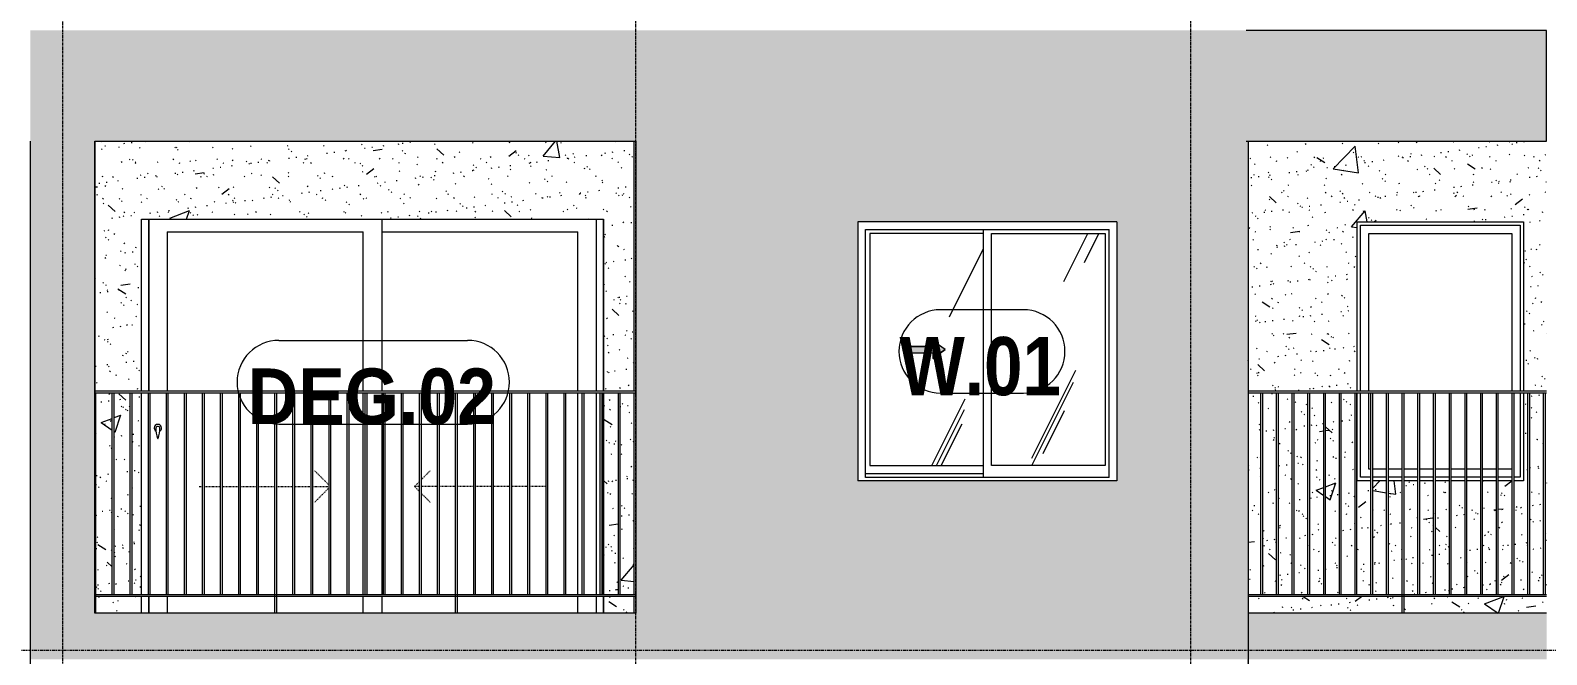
# Model space of a CAD drawing. Header units: millimetres. Extents: x 9199 to 175431, y -4466 to 35300.
# Drawn here: x 45162 to 53362, y 5575 to 8950 of the extents above; entities that cross this region are included whole.
import ezdxf

# ---------------------------------------------------------------- set-up
doc = ezdxf.new("R2010")
doc.units = ezdxf.units.MM
for name, pattern in [('1 NÉT CALL OUT', [6, 3, -3]), ('Centre', [31.75, 6.35, -4.7625, 15.875, -4.7625]), ('Dash', [6, 3, -3]), ('Grid Line', [22.225, 12.7, -3.175, 3.175, -3.175])]:
    doc.linetypes.add(name, pattern=pattern)
for name, color, linetype, lineweight in [('0-1', 7, 'Continuous', 5), ('A-DETL-GENF', 92, 'Continuous', 9), ('A-DETL-GENF-1', 92, '1 NÉT CALL OUT', 9), ('A-DOOR', 31, 'Continuous', 9), ('A-DOOR-FRAM', 31, 'Continuous', 9), ('A-DOOR-HDLN', 31, 'Dash', 18), ('A-DOOR-IDEN', 31, 'Continuous', 9), ('A-FLOR-HRAL', 11, 'Continuous', 9), ('A-FLOR-HRAL-1', 253, 'Continuous', 9), ('A-FLOR-LEVL-2', 51, 'Centre', 9), ('A-GLAZ', 151, 'Continuous', 9), ('A-GLAZ-1', 253, 'Continuous', 9), ('A-GLAZ-2', 7, 'Continuous', 9), ('A-GLAZ-3', 7, '1 NÉT CALL OUT', 9), ('A-GLAZ-IDEN', 152, 'Continuous', 9), ('A-WALL', 113, 'Continuous', 9), ('A-WALL-PATT', 111, 'Continuous', 9), ('A-WALL-PATT-1', 9, 'Continuous', 9), ('A-WALL-PATT-2', 111, 'Continuous', 5), ('I-WALL', 2, 'Continuous', 9), ('I-WALL-1', 7, 'Continuous', 9), ('S-COLS-1', 7, 'Continuous', 9), ('S-GRID-1', 1, 'Grid Line', 9)]:
    doc.layers.add(name, color=color, linetype=linetype, lineweight=lineweight)
doc.styles.add('Arial_B_1', font='arialbd.ttf', dxfattribs={"width": 0.85, "height": 315})
doc.styles.add('Arial_B_2', font='arialbd.ttf', dxfattribs={"width": 0.9, "height": 300})
pattern_1 = [(50, (51388.9, 1200), (1093.104, -95.63), [114.3, -1257.3]), (355, (51388.9, 1200), (-211.46, 1146.34), [91.44, -1005.84]), (100.451, (51480, 1192), (881.66, 1050.7), [97.14, -1068.54]), (46.184, (51389, 1504.8), (1626.47, -252.26), [171.45, -1885.95]), (96.636, (51524.5, 1483.8), (1424.42, 1484.57), [145.7, -1602.8]), (351.184, (51389, 1504.8), (1424.43, 1484.55), [137.16, -1508.76]), (21, (51541.3, 1428.6), (909.69, -613.59), [114.3, -1257.3]), (326, (51541.3, 1428.6), (370.81, 1105.13), [91.44, -1005.84]), (71.451, (51617.1, 1377.5), (1280.5, 491.53), [97.14, -1068.54]), (37.5, (51388.93, 1200), (18.531, 507.33), [50.292, -943.356, 50.292, -970.788, -1009.65]), (37.5, (51388.93, 1200), (18.531, 507.33), [-2014.73, 50.29, -959.36]), (7.5, (51388.93, 1200), (400.918, 601.084), [50.292, -531.876, 50.292, -920.496, -384.81]), (7.5, (51388.93, 1200), (400.918, 601.084), [-1552.956, 50.29, -334.52]), (327.5, (51049.1, 1200), (813.545, -34.374), [50.29, -330.71, 50.29, -1138.43, -1577.34]), (327.5, (51049.1, 1200), (813.545, -34.374), [-1569.72, 50.29, -1527.05]), (317.5, (50896.7, 1200), (888.775, 152.56), [50.29, -445.01, 50.29, -739.14, -1120.14]), (317.5, (50896.7, 1200), (888.775, 152.56), [-1284.73, 50.29, -1069.85])]
pattern_2 = [(37.5, (51388.93, 1200), (-4.7995, 146.8239), [5.029, -110.795, 5.029, -124.511, -123.825]), (37.5, (51388.93, 1200), (-4.7995, 146.8239), [-245.364, 5.029, -118.796]), (7.5, (51388.93, 1200), (134.8574, 215.047), [5.029, -57.455, 5.029, -99.365, -40.005]), (7.5, (51388.93, 1200), (134.8574, 215.047), [-166.878, 5.029, -34.976]), (327.5, (51295.21, 1200), (237.2978, 0.4316), [5.029, -33.071, 5.029, -132.131, -179.07]), (327.5, (51295.21, 1200), (237.2978, 0.4316), [-175.26, 5.029, -174.041]), (317.5, (51295.2, 1200), (229.067, 66.8792), [5.029, -14.021, 5.029, -84.887, -102.87]), (317.5, (51295.2, 1200), (229.067, 66.8792), [-108.966, 5.029, -97.841])]
pattern_3 = [(63.435, (53179.2, 1304.34), (-0.001, 1524), [532.46, -2875.3]), (63.435, (51655.2, 1304.34), (-0.001, 1524), [532.46, -2875.3]), (63.435, (53908.74, 1598.8), (-0.001, 1524), [532.46, -2875.3]), (63.435, (52384.74, 1598.8), (-0.001, 1524), [532.46, -2875.3]), (63.435, (53798.3, 1494.84), (-0.001, 1524), [532.46, -2875.3]), (63.435, (52274.3, 1494.84), (-0.001, 1524), [532.46, -2875.3]), (63.435, (53685.8, 2090.1), (-0.001, 1524), [258.8, -3148.97]), (63.435, (52161.8, 2090.1), (-0.001, 1524), [258.8, -3148.97]), (63.435, (53612.15, 1997.95), (-0.001, 1524), [532.46, -2875.3]), (63.435, (52088.15, 1997.95), (-0.001, 1524), [532.46, -2875.3]), (63.435, (53625.14, 2064.1), (-0.001, 1524), [532.46, -2875.3]), (63.435, (52101.14, 2064.1), (-0.001, 1524), [532.46, -2875.3]), (63.435, (53010.3, 1773.94), (-0.001, 1524), [532.46, -2875.3]), (63.435, (51486.3, 1773.94), (-0.001, 1524), [532.46, -2875.3]), (63.435, (53023.3, 1851.9), (-0.001, 1524), [532.46, -2875.3]), (63.435, (51499.3, 1851.9), (-0.001, 1524), [532.46, -2875.3]), (63.435, (53026.8, 1908.1), (-0.001, 1524), [532.46, -2875.3]), (63.435, (51502.8, 1908.1), (-0.001, 1524), [532.46, -2875.3])]

# ---------------------------------------------------------------- blocks, each defined once
blk = doc.blocks.new('NCV_TKTC_KET CAU_rvt-1-TKCS_MẶT ĐỨNG HƯỚNG ĐÔNG')
at = {"layer": 'S-COLS-1'}
blk.add_line((45511.9, 5800), (45511.9, 8350.1), dxfattribs=at)
blk = doc.blocks.new('M_Fixed - 900 x 1400-901191-TKCS_MẶT ĐỨNG HƯỚNG ĐÔNG')
at = {"layer": 'A-GLAZ-2'}
for p, q in [((52355.9, 7896), (53217.9, 7896)), ((52355.9, 7000), (52355.9, 7896)), ((53217.9, 7896), (53217.9, 7000)), ((52399.9, 7852), (53173.9, 7852)), ((52399.9, 7000), (52399.9, 7852)), ((53173.9, 7852), (53173.9, 7000)), ((52355.9, 6534), (52355.9, 6990)), ((52399.9, 6578), (52399.9, 6990)), ((53173.9, 6990), (53173.9, 6578)), ((53217.9, 6990), (53217.9, 6534)), ((52411, 6578), (52399.9, 6578)), ((52496, 6578), (52421, 6578)), ((52580.9, 6578), (52506, 6578)), ((52665.8, 6578), (52590.9, 6578)), ((52750.8, 6578), (52675.8, 6578)), ((52835.7, 6578), (52760.8, 6578)), ((52920.7, 6578), (52845.7, 6578)), ((53005.6, 6578), (52930.7, 6578)), ((53090.5, 6578), (53015.6, 6578)), ((53173.9, 6578), (53100.5, 6578)), ((52411, 6534), (52355.9, 6534)), ((52496, 6534), (52421, 6534)), ((52580.9, 6534), (52506, 6534)), ((52665.8, 6534), (52590.9, 6534)), ((52750.8, 6534), (52675.8, 6534)), ((52835.7, 6534), (52760.8, 6534)), ((52920.7, 6534), (52845.7, 6534)), ((53005.6, 6534), (52930.7, 6534)), ((53090.5, 6534), (53015.6, 6534)), ((53175.5, 6534), (53100.5, 6534)), ((53217.9, 6534), (53185.5, 6534))]:
    blk.add_line(p, q, dxfattribs=at)
blk = doc.blocks.new('Railing - 10mm-901206-TKCS_MẶT ĐỨNG HƯỚNG ĐÔNG')
at = {"layer": 'A-FLOR-HRAL-1'}
for p, q in [((51816.4, 5900), (51816.4, 6990)), ((51826.4, 5900), (51826.4, 6990))]:
    blk.add_line(p, q, dxfattribs=at)
blk = doc.blocks.new('Railing - 50 x 10mm-901224-TKCS_MẶT ĐỨNG HƯỚNG ĐÔNG')
at = {"layer": 'A-FLOR-HRAL-1'}
for p, q in [((52580.9, 6990), (52590.9, 6990)), ((52580.9, 5800), (52580.9, 6990)), ((52590.9, 5800), (52590.9, 6990))]:
    blk.add_line(p, q, dxfattribs=at)
blk = doc.blocks.new('Railing - Railing-884429-TKCS_MẶT ĐỨNG HƯỚNG ĐÔNG')
at = {"layer": 'A-FLOR-HRAL-1'}
for p, q in [((51746.9, 5900), (53361.9, 5900)), ((53361.9, 5890), (51746.9, 5890))]:
    blk.add_line(p, q, dxfattribs=at)
for name, p in [('Railing - 10mm-901206-TKCS_MẶT ĐỨNG HƯỚNG ĐÔNG', (0, 0)), ('Railing - 10mm-901206-TKCS_MẶT ĐỨNG HƯỚNG ĐÔNG', (84.9, 0)), ('Railing - 10mm-901206-TKCS_MẶT ĐỨNG HƯỚNG ĐÔNG', (169.9, 0)), ('Railing - 10mm-901206-TKCS_MẶT ĐỨNG HƯỚNG ĐÔNG', (254.8, 0)), ('Railing - 10mm-901206-TKCS_MẶT ĐỨNG HƯỚNG ĐÔNG', (339.8, 0)), ('Railing - 10mm-901206-TKCS_MẶT ĐỨNG HƯỚNG ĐÔNG', (424.7, 0)), ('Railing - 10mm-901206-TKCS_MẶT ĐỨNG HƯỚNG ĐÔNG', (509.6, 0)), ('Railing - 10mm-901206-TKCS_MẶT ĐỨNG HƯỚNG ĐÔNG', (594.6, 0)), ('Railing - 10mm-901206-TKCS_MẶT ĐỨNG HƯỚNG ĐÔNG', (679.5, 0)), ('Railing - 50 x 10mm-901224-TKCS_MẶT ĐỨNG HƯỚNG ĐÔNG', (0, 0)), ('Railing - 10mm-901206-TKCS_MẶT ĐỨNG HƯỚNG ĐÔNG', (849.4, 0)), ('Railing - 10mm-901206-TKCS_MẶT ĐỨNG HƯỚNG ĐÔNG', (934.3, 0)), ('Railing - 10mm-901206-TKCS_MẶT ĐỨNG HƯỚNG ĐÔNG', (1019.3, 0)), ('Railing - 10mm-901206-TKCS_MẶT ĐỨNG HƯỚNG ĐÔNG', (1104.2, 0)), ('Railing - 10mm-901206-TKCS_MẶT ĐỨNG HƯỚNG ĐÔNG', (1189.2, 0)), ('Railing - 10mm-901206-TKCS_MẶT ĐỨNG HƯỚNG ĐÔNG', (1274.1, 0)), ('Railing - 10mm-901206-TKCS_MẶT ĐỨNG HƯỚNG ĐÔNG', (1359, 0)), ('Railing - 10mm-901206-TKCS_MẶT ĐỨNG HƯỚNG ĐÔNG', (1444, 0)), ('Railing - 10mm-901206-TKCS_MẶT ĐỨNG HƯỚNG ĐÔNG', (1528.9, 0))]:
    blk.add_blockref(name, p)
blk = doc.blocks.new('Top Rail Type - Top Rail_Internal_-884430-TKCS_MẶT ĐỨNG HƯỚNG ĐÔNG')
at = {"layer": 'A-FLOR-HRAL-1'}
for p, q in [((53361.9, 7000), (51746.9, 7000)), ((51746.9, 6990), (53361.9, 6990))]:
    blk.add_line(p, q, dxfattribs=at)
blk = doc.blocks.new('NCV_TKTC_TANG 2_rvt-1-TKCS_MẶT ĐỨNG HƯỚNG ĐÔNG')
at = {"layer": 'A-WALL-PATT-1'}
h = blk.add_hatch(dxfattribs=at)
h.set_pattern_fill('FP_2', color=256, style=0, pattern_type=2)
h.set_pattern_definition(pattern_1)
h.paths.add_polyline_path([(45516.9, 5800), (45762.4, 5800), (45762.4, 5890), (45516.9, 5890)])
h.paths.add_polyline_path([(48426.9, 5800), (48426.9, 5890), (48262.4, 5890), (48262.4, 5800), (48416.1, 5800)])
h.paths.add_polyline_path([(45702.4, 5900), (45702.4, 6990), (45614.7, 6990), (45614.7, 5900)])
h.paths.add_polyline_path([(45516.9, 5900), (45604.7, 5900), (45604.7, 6990), (45516.9, 6990), (45516.9, 5983.2)])
h.paths.add_polyline_path([(48408.9, 5900), (48426.9, 5900), (48426.9, 6990), (48351.8, 6990), (48351.8, 5900), (48356.9, 5900)])
h.paths.add_polyline_path([(45712.4, 5900), (45762.4, 5900), (45762.4, 6990), (45712.4, 6990), (45712.4, 5983.2)])
h.paths.add_polyline_path([(48262.4, 5900), (48341.8, 5900), (48341.8, 6990), (48262.4, 6990), (48262.4, 5983.2)])
h.paths.add_polyline_path([(45511.9, 7000), (45762.4, 7000), (45762.4, 7930), (48262.4, 7930), (48262.4, 7000), (48426.9, 7000), (48426.9, 8350), (45511.9, 8350), (45511.9, 7065.2)])
h = blk.add_hatch(dxfattribs=at)
h.set_pattern_fill('FP_3', color=256, style=0, pattern_type=2)
h.set_pattern_definition(pattern_2)
h.paths.add_polyline_path([(45516.9, 5800), (45762.4, 5800), (45762.4, 5890), (45516.9, 5890)])
h.paths.add_polyline_path([(48426.9, 5800), (48426.9, 5890), (48262.4, 5890), (48262.4, 5800), (48416.1, 5800)])
h.paths.add_polyline_path([(45702.4, 5900), (45702.4, 6990), (45614.7, 6990), (45614.7, 5900)])
h.paths.add_polyline_path([(45516.9, 5900), (45604.7, 5900), (45604.7, 6990), (45516.9, 6990), (45516.9, 5983.2)])
h.paths.add_polyline_path([(48408.9, 5900), (48426.9, 5900), (48426.9, 6990), (48351.8, 6990), (48351.8, 5900), (48356.9, 5900)])
h.paths.add_polyline_path([(45712.4, 5900), (45762.4, 5900), (45762.4, 6990), (45712.4, 6990), (45712.4, 5983.2)])
h.paths.add_polyline_path([(48262.4, 5900), (48341.8, 5900), (48341.8, 6990), (48262.4, 6990), (48262.4, 5983.2)])
h.paths.add_polyline_path([(45511.9, 7000), (45762.4, 7000), (45762.4, 7930), (48262.4, 7930), (48262.4, 7000), (48426.9, 7000), (48426.9, 8350), (45511.9, 8350), (45511.9, 7065.2)])
h = blk.add_hatch(dxfattribs=at)
h.set_pattern_fill('FP_2', color=256, style=0, pattern_type=2)
h.set_pattern_definition(pattern_1)
h.paths.add_polyline_path([(53332, 5800), (53361.9, 5800), (53361.9, 5890), (52590.9, 5890), (52590.9, 5800), (53246.1, 5800)])
h.paths.add_polyline_path([(51746.9, 5800), (52580.9, 5800), (52580.9, 5890), (51746.9, 5890)])
h.paths.add_polyline_path([(52590.9, 5900), (52665.8, 5900), (52665.8, 6515), (52590.9, 6515), (52590.9, 5983.2)])
h.paths.add_polyline_path([(52675.8, 5900), (52750.8, 5900), (52750.8, 6515), (52675.8, 6515), (52675.8, 5983.2)])
h.paths.add_polyline_path([(52760.8, 5900), (52835.7, 5900), (52835.7, 6515), (52760.8, 6515), (52760.8, 5983.2)])
h.paths.add_polyline_path([(52845.7, 5900), (52920.7, 5900), (52920.7, 6515), (52845.7, 6515), (52845.7, 5983.2)])
h.paths.add_polyline_path([(53325.8, 5900), (53345.4, 5900), (53345.4, 6990), (53270.4, 6990), (53270.4, 5900), (53318.7, 5900)])
h.paths.add_polyline_path([(52506, 5900), (52580.9, 5900), (52580.9, 6515), (52506, 6515), (52506, 5983.2)])
h.paths.add_polyline_path([(52496, 5900), (52496, 6515), (52421, 6515), (52421, 5900)])
h.paths.add_polyline_path([(52411, 5900), (52411, 6515), (52336.9, 6515), (52336.1, 5900)])
h.paths.add_polyline_path([(52930.7, 5900), (53005.6, 5900), (53005.6, 6515), (52930.7, 6515), (52930.7, 5983.2)])
h.paths.add_polyline_path([(53015.6, 5900), (53090.5, 5900), (53090.5, 6515), (53015.6, 6515), (53015.6, 5936.6)])
h.paths.add_polyline_path([(52326.1, 5900), (52326.1, 6990), (52251.1, 6990), (52251.1, 5900)])
h.paths.add_polyline_path([(52241.1, 5900), (52241.1, 6990), (52166.2, 6990), (52166.2, 5900)])
h.paths.add_polyline_path([(51812.1, 5900), (51816.4, 5900), (51816.4, 6990), (51746.9, 6990), (51746.9, 5900)])
h.paths.add_polyline_path([(52156.2, 5900), (52156.2, 6990), (52081.3, 6990), (52081.3, 5900)])
h.paths.add_polyline_path([(53361.9, 5900), (53361.9, 6990), (53355.4, 6990), (53355.4, 5900)])
h.paths.add_polyline_path([(51826.4, 5900), (51901.4, 5900), (51901.4, 6990), (51826.4, 6990), (51826.4, 5955.2)])
h.paths.add_polyline_path([(52071.3, 5900), (52071.3, 6990), (51996.3, 6990), (51996.3, 5900)])
h.paths.add_polyline_path([(51911.4, 5900), (51986.3, 5900), (51986.3, 6990), (51911.4, 6990), (51911.4, 5983.2)])
h.paths.add_polyline_path([(53260.4, 5900), (53260.4, 6990), (53236.9, 6990), (53236.9, 6515), (53185.5, 6515), (53185.5, 5900), (53246.1, 5900)])
h.paths.add_polyline_path([(53100.5, 5900), (53175.5, 5900), (53175.5, 6515), (53100.5, 6515), (53100.5, 5983.2)])
h.paths.add_polyline_path([(53287.4, 7000), (53361.9, 7000), (53361.9, 8350), (51746.9, 8350), (51746.9, 7000), (52336.9, 7000), (52336.9, 7915), (53236.9, 7915), (53236.9, 7000), (53246.1, 7000)])
h = blk.add_hatch(dxfattribs=at)
h.set_pattern_fill('FP_3', color=256, style=0, pattern_type=2)
h.set_pattern_definition(pattern_2)
h.paths.add_polyline_path([(53332, 5800), (53361.9, 5800), (53361.9, 5890), (52590.9, 5890), (52590.9, 5800), (53246.1, 5800)])
h.paths.add_polyline_path([(51746.9, 5800), (52580.9, 5800), (52580.9, 5890), (51746.9, 5890)])
h.paths.add_polyline_path([(52590.9, 5900), (52665.8, 5900), (52665.8, 6515), (52590.9, 6515), (52590.9, 5983.2)])
h.paths.add_polyline_path([(52675.8, 5900), (52750.8, 5900), (52750.8, 6515), (52675.8, 6515), (52675.8, 5983.2)])
h.paths.add_polyline_path([(52760.8, 5900), (52835.7, 5900), (52835.7, 6515), (52760.8, 6515), (52760.8, 5983.2)])
h.paths.add_polyline_path([(52845.7, 5900), (52920.7, 5900), (52920.7, 6515), (52845.7, 6515), (52845.7, 5983.2)])
h.paths.add_polyline_path([(53325.8, 5900), (53345.4, 5900), (53345.4, 6990), (53270.4, 6990), (53270.4, 5900), (53318.7, 5900)])
h.paths.add_polyline_path([(52506, 5900), (52580.9, 5900), (52580.9, 6515), (52506, 6515), (52506, 5983.2)])
h.paths.add_polyline_path([(52496, 5900), (52496, 6515), (52421, 6515), (52421, 5900)])
h.paths.add_polyline_path([(52411, 5900), (52411, 6515), (52336.9, 6515), (52336.1, 5900)])
h.paths.add_polyline_path([(52930.7, 5900), (53005.6, 5900), (53005.6, 6515), (52930.7, 6515), (52930.7, 5983.2)])
h.paths.add_polyline_path([(53015.6, 5900), (53090.5, 5900), (53090.5, 6515), (53015.6, 6515), (53015.6, 5936.6)])
h.paths.add_polyline_path([(52326.1, 5900), (52326.1, 6990), (52251.1, 6990), (52251.1, 5900)])
h.paths.add_polyline_path([(52241.1, 5900), (52241.1, 6990), (52166.2, 6990), (52166.2, 5900)])
h.paths.add_polyline_path([(51812.1, 5900), (51816.4, 5900), (51816.4, 6990), (51746.9, 6990), (51746.9, 5900)])
h.paths.add_polyline_path([(52156.2, 5900), (52156.2, 6990), (52081.3, 6990), (52081.3, 5900)])
h.paths.add_polyline_path([(53361.9, 5900), (53361.9, 6990), (53355.4, 6990), (53355.4, 5900)])
h.paths.add_polyline_path([(51826.4, 5900), (51901.4, 5900), (51901.4, 6990), (51826.4, 6990), (51826.4, 5955.2)])
h.paths.add_polyline_path([(52071.3, 5900), (52071.3, 6990), (51996.3, 6990), (51996.3, 5900)])
h.paths.add_polyline_path([(51911.4, 5900), (51986.3, 5900), (51986.3, 6990), (51911.4, 6990), (51911.4, 5983.2)])
h.paths.add_polyline_path([(53260.4, 5900), (53260.4, 6990), (53236.9, 6990), (53236.9, 6515), (53185.5, 6515), (53185.5, 5900), (53246.1, 5900)])
h.paths.add_polyline_path([(53100.5, 5900), (53175.5, 5900), (53175.5, 6515), (53100.5, 6515), (53100.5, 5983.2)])
h.paths.add_polyline_path([(53287.4, 7000), (53361.9, 7000), (53361.9, 8350), (51746.9, 8350), (51746.9, 7000), (52336.9, 7000), (52336.9, 7915), (53236.9, 7915), (53236.9, 7000), (53246.1, 7000)])
at = {"layer": 'I-WALL-1'}
for p, q in [((48426.9, 7000), (48426.9, 8350)), ((45762.4, 7000), (45762.4, 7930)), ((45762.4, 7930), (48262.4, 7930)), ((48262.4, 7930), (48262.4, 7000)), ((52336.9, 7000), (52336.9, 7915)), ((52336.9, 7915), (53236.9, 7915)), ((53236.9, 7915), (53236.9, 7000)), ((45762.4, 5900), (45762.4, 6990)), ((48262.4, 6990), (48262.4, 5900)), ((48426.9, 5900), (48426.9, 6990)), ((52336.9, 6515), (52336.9, 6990)), ((53236.9, 6990), (53236.9, 6515)), ((52411, 6515), (52336.9, 6515)), ((52496, 6515), (52421, 6515)), ((52580.9, 6515), (52506, 6515)), ((52665.8, 6515), (52590.9, 6515)), ((52750.8, 6515), (52675.8, 6515)), ((52835.7, 6515), (52760.8, 6515)), ((52920.7, 6515), (52845.7, 6515)), ((53005.6, 6515), (52930.7, 6515)), ((53090.5, 6515), (53015.6, 6515)), ((53175.5, 6515), (53100.5, 6515)), ((53236.9, 6515), (53185.5, 6515)), ((45762.4, 5800), (45762.4, 5890)), ((48262.4, 5890), (48262.4, 5800)), ((48426.9, 5800), (48426.9, 5890))]:
    blk.add_line(p, q, dxfattribs=at)
at = {"layer": 'A-FLOR-HRAL-1'}
for name in ['Top Rail Type - Top Rail_Internal_-884430-TKCS_MẶT ĐỨNG HƯỚNG ĐÔNG', 'Railing - Railing-884429-TKCS_MẶT ĐỨNG HƯỚNG ĐÔNG']:
    blk.add_blockref(name, (0, 0), dxfattribs=at)
at = {"layer": 'A-GLAZ-1'}
blk.add_blockref('M_Fixed - 900 x 1400-901191-TKCS_MẶT ĐỨNG HƯỚNG ĐÔNG', (0, 0), dxfattribs=at)
blk = doc.blocks.new('1_FAMILY RVT - W01-WxH 1400x1400xmm-V21-TKCS_MẶT ĐỨNG HƯỚNG ĐÔNG')
at = {"layer": 'A-DETL-GENF-1'}
blk.add_hatch(color=256, dxfattribs=at).paths.add_polyline_path([(50041.9, 7176.5), (50109.6, 7223.9), (50041.9, 7271.4), (50041.9, 7240.9), (49906.4, 7240.9), (49906.4, 7207), (50041.9, 7207)])
at = {"layer": 'A-GLAZ'}
h = blk.add_hatch(dxfattribs=at)
h.set_pattern_fill('FP_1', color=256, style=0, pattern_type=2)
h.set_pattern_definition(pattern_3)
h.paths.add_polyline_path([(50315.1, 6596.9), (50315.1, 7850.9), (49700.9, 7850.9), (49700.9, 6596.9)])
h.paths.add_polyline_path([(50041.9, 7176.5), (50041.9, 7207), (49906.4, 7207), (49906.4, 7240.9), (50041.9, 7240.9), (50041.9, 7271.4), (50109.6, 7223.9), (50085.4, 7207)])
h = blk.add_hatch(dxfattribs=at)
h.set_pattern_fill('FP_1', color=256, style=0, pattern_type=2)
h.set_pattern_definition(pattern_3)
h.paths.add_polyline_path([(50359.6, 6596.9), (50973.9, 6596.9), (50973.9, 7850.9), (50359.6, 7850.9), (50359.6, 7065.2)])
at = {"layer": 'A-DETL-GENF'}
for p, q in [((49906.4, 7240.9), (49906.4, 7207)), ((49906.4, 7240.9), (50041.9, 7240.9)), ((50041.9, 7240.9), (49906.4, 7240.9)), ((49906.4, 7240.9), (49906.4, 7207)), ((50041.9, 7271.4), (50041.9, 7240.9)), ((50109.6, 7223.9), (50041.9, 7271.4)), ((50109.6, 7223.9), (50041.9, 7271.4)), ((50041.9, 7271.4), (50041.9, 7240.9)), ((50109.6, 7223.9), (50041.9, 7176.5)), ((50041.9, 7176.5), (50109.6, 7223.9)), ((49906.4, 7207), (50041.9, 7207)), ((49906.4, 7207), (50041.9, 7207)), ((50041.9, 7207), (50041.9, 7176.5)), ((50041.9, 7207), (50041.9, 7176.5))]:
    blk.add_line(p, q, dxfattribs=at)
at = {"layer": 'A-GLAZ'}
for p, q in [((51037.4, 7914.4), (49637.4, 7914.4)), ((49637.4, 7914.4), (49637.4, 6514.4)), ((49678.3, 7873.5), (50996.4, 7873.5)), ((49678.3, 6533.4), (49678.3, 7873.5)), ((50315.1, 7873.5), (50315.1, 6533.4)), ((50996.4, 6533.4), (50996.4, 7873.5)), ((51037.4, 7914.4), (51037.4, 6514.4)), ((49700.9, 7850.9), (49700.9, 6596.9)), ((50315.1, 7850.9), (49700.9, 7850.9)), ((50359.6, 6596.9), (50359.6, 7850.9)), ((50359.6, 7850.9), (50973.9, 7850.9)), ((50973.9, 7850.9), (50973.9, 6596.9)), ((49700.9, 6596.9), (50315.1, 6596.9)), ((50973.9, 6596.9), (50359.6, 6596.9)), ((51037.4, 6514.4), (49637.4, 6514.4)), ((50315.1, 6552.5), (49678.3, 6552.5)), ((50315.1, 6552.5), (49678.3, 6552.5)), ((50996.4, 6533.4), (49678.3, 6533.4))]:
    blk.add_line(p, q, dxfattribs=at)
blk = doc.blocks.new('Railing - 10mm-1251313-TKCS_MẶT ĐỨNG HƯỚNG ĐÔNG')
at = {"layer": 'A-FLOR-HRAL'}
for p, q in [((70204.4, 2500), (70204.4, 3590)), ((70214.4, 2500), (70214.4, 3590))]:
    blk.add_line(p, q, dxfattribs=at)
blk = doc.blocks.new('Railing - 50 x 10mm-V52-TKCS_MẶT ĐỨNG HƯỚNG ĐÔNG')
at = {"layer": 'A-FLOR-HRAL'}
for p, q in [((71081.4, 6990), (71091.4, 6990)), ((71081.4, 5800), (71081.4, 6990)), ((71091.4, 5800), (71091.4, 6990))]:
    blk.add_line(p, q, dxfattribs=at)
blk = doc.blocks.new('Railing - 50 x 10mm-V53-TKCS_MẶT ĐỨNG HƯỚNG ĐÔNG')
at = {"layer": 'A-FLOR-HRAL'}
for p in [(70111.9, 6990), (70116.9, 5800)]:
    blk.add_line(p, (70116.9, 6990), dxfattribs=at)
blk = doc.blocks.new('Railing - Railing-3231451-TKCS_MẶT ĐỨNG HƯỚNG ĐÔNG')
at = {"layer": 'A-FLOR-HRAL'}
for p, q in [((45511.9, 5900), (48436.9, 5900)), ((48436.9, 5890), (45511.9, 5890))]:
    blk.add_line(p, q, dxfattribs=at)
for name, p in [('Railing - 50 x 10mm-V53-TKCS_MẶT ĐỨNG HƯỚNG ĐÔNG', (-24600, 0)), ('Railing - 10mm-1251313-TKCS_MẶT ĐỨNG HƯỚNG ĐÔNG', (-24599.7, 3400)), ('Railing - 10mm-1251313-TKCS_MẶT ĐỨNG HƯỚNG ĐÔNG', (-24501.9, 3400)), ('Railing - 10mm-1251313-TKCS_MẶT ĐỨNG HƯỚNG ĐÔNG', (-24404.2, 3400)), ('Railing - 10mm-1251313-TKCS_MẶT ĐỨNG HƯỚNG ĐÔNG', (-24306.4, 3400)), ('Railing - 10mm-1251313-TKCS_MẶT ĐỨNG HƯỚNG ĐÔNG', (-24208.7, 3400)), ('Railing - 10mm-1251313-TKCS_MẶT ĐỨNG HƯỚNG ĐÔNG', (-24110.9, 3400)), ('Railing - 10mm-1251313-TKCS_MẶT ĐỨNG HƯỚNG ĐÔNG', (-24013.2, 3400)), ('Railing - 10mm-1251313-TKCS_MẶT ĐỨNG HƯỚNG ĐÔNG', (-23915.4, 3400)), ('Railing - 10mm-1251313-TKCS_MẶT ĐỨNG HƯỚNG ĐÔNG', (-23817.7, 3400)), ('Railing - 50 x 10mm-V52-TKCS_MẶT ĐỨNG HƯỚNG ĐÔNG', (-24596.9, 0)), ('Railing - 10mm-1251313-TKCS_MẶT ĐỨNG HƯỚNG ĐÔNG', (-23622.2, 3400)), ('Railing - 10mm-1251313-TKCS_MẶT ĐỨNG HƯỚNG ĐÔNG', (-23524.4, 3400)), ('Railing - 10mm-1251313-TKCS_MẶT ĐỨNG HƯỚNG ĐÔNG', (-23426.6, 3400)), ('Railing - 10mm-1251313-TKCS_MẶT ĐỨNG HƯỚNG ĐÔNG', (-23328.9, 3400)), ('Railing - 10mm-1251313-TKCS_MẶT ĐỨNG HƯỚNG ĐÔNG', (-23231.1, 3400)), ('Railing - 10mm-1251313-TKCS_MẶT ĐỨNG HƯỚNG ĐÔNG', (-23133.4, 3400)), ('Railing - 10mm-1251313-TKCS_MẶT ĐỨNG HƯỚNG ĐÔNG', (-23035.6, 3400)), ('Railing - 10mm-1251313-TKCS_MẶT ĐỨNG HƯỚNG ĐÔNG', (-22937.9, 3400)), ('Railing - 10mm-1251313-TKCS_MẶT ĐỨNG HƯỚNG ĐÔNG', (-22840.1, 3400)), ('Railing - 50 x 10mm-V52-TKCS_MẶT ĐỨNG HƯỚNG ĐÔNG', (-23619.4, 0)), ('Railing - 10mm-1251313-TKCS_MẶT ĐỨNG HƯỚNG ĐÔNG', (-22644.6, 3400)), ('Railing - 10mm-1251313-TKCS_MẶT ĐỨNG HƯỚNG ĐÔNG', (-22546.9, 3400)), ('Railing - 10mm-1251313-TKCS_MẶT ĐỨNG HƯỚNG ĐÔNG', (-22449.1, 3400)), ('Railing - 10mm-1251313-TKCS_MẶT ĐỨNG HƯỚNG ĐÔNG', (-22351.4, 3400)), ('Railing - 10mm-1251313-TKCS_MẶT ĐỨNG HƯỚNG ĐÔNG', (-22253.6, 3400)), ('Railing - 10mm-1251313-TKCS_MẶT ĐỨNG HƯỚNG ĐÔNG', (-22155.9, 3400)), ('Railing - 10mm-1251313-TKCS_MẶT ĐỨNG HƯỚNG ĐÔNG', (-22058.1, 3400)), ('Railing - 10mm-1251313-TKCS_MẶT ĐỨNG HƯỚNG ĐÔNG', (-21960.3, 3400)), ('Railing - 10mm-1251313-TKCS_MẶT ĐỨNG HƯỚNG ĐÔNG', (-21862.6, 3400))]:
    blk.add_blockref(name, p)
blk = doc.blocks.new('Top Rail Type - Top Rail_Internal_-3231454-TKCS_MẶT ĐỨNG HƯỚNG ĐÔNG')
at = {"layer": 'A-FLOR-HRAL'}
for p, q in [((48436.9, 7000), (45511.9, 7000)), ((45511.9, 6990), (48436.9, 6990))]:
    blk.add_line(p, q, dxfattribs=at)
blk = doc.blocks.new('DEG_02-DEG_03 - DEG_02-2500x2400mm-CỬA ĐI 02 CÁNH TRƯỢT-V60-TKCS_MẶT ĐỨNG HƯỚNG ĐÔNG')
at = {"layer": 'A-DOOR'}
for p, q in [((45801.9, 7000), (45801.9, 7930)), ((47061.9, 7930), (47061.9, 7000)), ((45901.9, 7860), (46961.9, 7860)), ((45901.9, 7860), (45901.9, 7000)), ((46961.9, 7000), (46961.9, 7860)), ((47061.9, 7860), (48121.9, 7860)), ((48121.9, 7000), (48121.9, 7860)), ((46961.9, 5900), (46961.9, 6990)), ((47061.9, 6990), (47061.9, 5900)), ((48121.9, 5900), (48121.9, 6990)), ((45801.9, 5800), (45801.9, 5890)), ((45901.9, 5890), (45901.9, 5800)), ((46961.9, 5800), (46961.9, 5890)), ((47061.9, 5890), (47061.9, 5800)), ((48121.9, 5800), (48121.9, 5890))]:
    blk.add_line(p, q, dxfattribs=at)
at = {"layer": 'A-DOOR', "flags": 128}
blk.add_lwpolyline([(45853.4, 6808.7), (45853.4, 6808.7), (45853.4, 6808.7), (45853.4, 6808.7), (45853.4, 6808.7), (45853.4, 6808.7), (45853.4, 6808.7), (45853.4, 6808.7), (45853.3, 6808.7), (45853.3, 6808.7), (45853.3, 6808.7), (45853.3, 6808.7), (45853.2, 6808.7), (45853.2, 6808.7), (45853.2, 6808.7), (45853.1, 6808.7), (45853.1, 6808.7), (45853.1, 6808.7), (45853, 6808.7), (45853, 6808.7), (45852.9, 6808.7), (45852.9, 6808.7), (45852.8, 6808.7), (45852.8, 6808.7), (45852.7, 6808.7), (45852.7, 6808.7), (45852.6, 6808.7), (45852.6, 6808.7), (45852.5, 6808.7), (45852.5, 6808.7), (45852.4, 6808.7), (45852.4, 6808.7), (45852.3, 6808.7), (45852.2, 6808.7), (45852.2, 6808.7), (45852.1, 6808.7), (45852.1, 6808.7), (45852, 6808.7), (45852, 6808.7), (45851.9, 6808.7), (45851.8, 6808.7), (45851.8, 6808.7), (45851.7, 6808.7), (45851.7, 6808.7), (45851.6, 6808.7), (45851.5, 6808.7), (45851.5, 6808.7), (45851.4, 6808.7), (45851.4, 6808.7), (45851.3, 6808.7), (45851.3, 6808.7), (45851.2, 6808.7), (45851.2, 6808.7), (45851.1, 6808.7), (45851.1, 6808.7), (45851, 6808.7), (45851, 6808.7), (45850.9, 6808.7), (45850.9, 6808.7), (45850.8, 6808.7), (45850.8, 6808.7), (45850.8, 6808.7), (45850.7, 6808.7), (45850.7, 6808.7), (45850.7, 6808.7), (45850.6, 6808.7), (45850.6, 6808.7), (45850.6, 6808.7), (45850.5, 6808.7), (45850.5, 6808.7), (45850.5, 6808.7), (45850.5, 6808.7), (45850.5, 6808.7), (45850.5, 6808.7), (45850.5, 6808.7), (45850.4, 6808.7), (45850.4, 6808.7)], dxfattribs=at)
at = {"layer": 'A-DOOR'}
for centre, radius, start, end in [((45851.9, 6800), 20, 0, 180), ((45850.4, 6799.2), 9.45, 90, 180), ((45853.4, 6799.2), 9.45, 0, 90), ((45851.9, 6800), 20, 180, 240), ((46005.7, 6799.2), 164.8, 180, 199.13397), ((45852.3, 6746), 2.34, 199.13397, 261.03098), ((45851.6, 6746), 2.34, 278.96902, 340.86603), ((45698.1, 6799.2), 164.8, 340.86603, 0), ((45851.9, 6800), 20, 300, 360)]:
    blk.add_arc(centre, radius, start, end, dxfattribs=at)
at = {"layer": 'A-DOOR-FRAM'}
for p, q in [((45801.9, 7930), (45801.9, 7000)), ((48221.9, 7930), (48221.9, 7000)), ((48261.9, 7000), (48261.9, 7930)), ((48221.9, 6990), (48221.9, 5900)), ((48261.9, 5900), (48261.9, 6990)), ((45801.9, 5890), (45801.9, 5800)), ((48221.9, 5890), (48221.9, 5800)), ((48261.9, 5800), (48261.9, 5890))]:
    blk.add_line(p, q, dxfattribs=at)
at = {"layer": 'A-DOOR-HDLN'}
for p, q in [((46777.7, 6491.2), (46699.8, 6569.1)), ((47276.5, 6521.5), (47324, 6569.1)), ((46074.7, 6484.2), (46093.5, 6484.2)), ((46103.5, 6484.2), (46191.2, 6484.2)), ((46201.2, 6484.2), (46289, 6484.2)), ((46299, 6484.2), (46386.7, 6484.2)), ((46396.7, 6484.2), (46484.5, 6484.2)), ((46494.5, 6484.2), (46582.2, 6484.2)), ((46592.2, 6484.2), (46680, 6484.2)), ((46690, 6484.2), (46777.7, 6484.2)), ((47239.2, 6484.2), (47266.5, 6511.5)), ((47239.2, 6484.2), (47266.5, 6456.9)), ((47266.5, 6484.2), (47239.2, 6484.2)), ((47364.3, 6484.2), (47276.5, 6484.2)), ((47462, 6484.2), (47374.3, 6484.2)), ((47559.8, 6484.2), (47472, 6484.2)), ((47657.5, 6484.2), (47569.8, 6484.2)), ((47755.3, 6484.2), (47667.5, 6484.2)), ((47853, 6484.2), (47765.3, 6484.2)), ((47949.2, 6484.2), (47863, 6484.2)), ((46777.7, 6477.3), (46699.8, 6399.4)), ((47276.5, 6446.9), (47324, 6399.4))]:
    blk.add_line(p, q, dxfattribs=at)
blk = doc.blocks.new('SSA-WINDOW TAG - 10-2062020-TKCS_MẶT ĐỨNG HƯỚNG ĐÔNG')
at = {"layer": 'A-GLAZ-IDEN'}
for p, q in [((75129.8, 10839.4), (74682.2, 10839.4)), ((74682.2, 10389.4), (75129.8, 10389.4))]:
    blk.add_line(p, q, dxfattribs=at)
for centre, start, end in [((74682.2, 10614.4), 90, 270), ((75129.8, 10614.4), 270, 90)]:
    blk.add_arc(centre, 225, start, end, dxfattribs=at)
blk = doc.blocks.new('STN_Door Tag - STN_Door Tag-1788670-TKCS_MẶT ĐỨNG HƯỚNG ĐÔNG')
at = {"layer": 'A-DOOR-IDEN'}
for p, q in [((34026.9, 2034.3), (35047, 2034.3)), ((34026.9, 1581.5), (35047, 1581.5))]:
    blk.add_line(p, q, dxfattribs=at)
for centre, start, end in [((34026.9, 1807.9), 90, 270), ((35047, 1807.9), 270, 90)]:
    blk.add_arc(centre, 226.4, start, end, dxfattribs=at)

msp = doc.modelspace()

# ---------------------------------------------------------------- hatches: boundary and pattern name
at = {"layer": 'A-WALL-PATT'}
h = msp.add_hatch(color=256, dxfattribs=at)
h.paths.add_polyline_path([(46897, 5550), (48636.9, 5550), (48636.9, 8950), (45161.9, 8950), (45161.9, 5550), (45838.9, 5550)])
h.paths.add_polyline_path([(45838.9, 5800), (45511.5, 5800), (45511.5, 8350), (48436.9, 8350), (48436.9, 5800), (46897, 5800)])
h = msp.add_hatch(color=256, dxfattribs=at)
h.paths.add_polyline_path([(51736.9, 5100), (51746.9, 5100), (51746.9, 5550), (51741.9, 5550), (51741.9, 5107.3), (51736.9, 5107.3)])
h.paths.add_polyline_path([(52826.2, 5550), (53361.9, 5550), (53361.9, 5800), (51746.9, 5800), (51746.9, 5550)])
at = {"layer": 'A-WALL-PATT-2'}
h = msp.add_hatch(color=256, dxfattribs=at)
h.paths.add_polyline_path([(48636.9, 5550), (51746.9, 5550), (51746.9, 8350), (51736.9, 8350), (51736.9, 8950), (48636.9, 8950), (48636.9, 5983.2)])
h.paths.add_polyline_path([(50996.4, 6514.4), (49637.4, 6514.4), (49637.4, 7914.4), (51037.4, 7914.4), (51037.4, 6514.4)])
msp.add_hatch(color=256, dxfattribs=at).paths.add_polyline_path([(53361.9, 8350), (53361.9, 8950), (51736.9, 8950), (51736.9, 8350), (53246.1, 8350)])

# ---------------------------------------------------------------- linework, layer by layer
at = {"layer": 'A-FLOR-LEVL-2'}
msp.add_line((9199.1, 5600), (84597.8, 5600), dxfattribs=at)
at = {"layer": 'A-WALL'}
for p, q in [((45161.9, 8350), (45161.9, 2200)), ((45511.5, 5800), (45511.5, 8350)), ((45511.5, 8350), (48436.9, 8350)), ((48436.9, 8350), (48436.9, 5800)), ((51746.9, 8350), (51746.9, 4945.8)), ((48436.9, 5800), (45511.5, 5800))]:
    msp.add_line(p, q, dxfattribs=at)
at = {"layer": 'I-WALL'}
for p, q in [((53361.9, 8950), (51736.9, 8950)), ((53361.9, 8350), (53361.9, 8950)), ((51736.9, 8350), (53361.9, 8350)), ((53361.9, 5800), (51746.9, 5800))]:
    msp.add_line(p, q, dxfattribs=at)
at = {"layer": 'S-GRID-1'}
for p, q in [((45336.9, 3359.4), (45336.9, 30542.5)), ((48436.9, 1454.4), (48436.9, 30542.5)), ((51436.9, 1454.4), (51436.9, 30542.5))]:
    msp.add_line(p, q, dxfattribs=at)

# ---------------------------------------------------------------- block references
at = {"layer": '0-1'}
for name in ['NCV_TKTC_KET CAU_rvt-1-TKCS_MẶT ĐỨNG HƯỚNG ĐÔNG', 'NCV_TKTC_TANG 2_rvt-1-TKCS_MẶT ĐỨNG HƯỚNG ĐÔNG']:
    msp.add_blockref(name, (0, 0), dxfattribs=at)
at = {"layer": 'A-DOOR'}
msp.add_blockref('DEG_02-DEG_03 - DEG_02-2500x2400mm-CỬA ĐI 02 CÁNH TRƯỢT-V60-TKCS_MẶT ĐỨNG HƯỚNG ĐÔNG', (0, 0), dxfattribs=at)
at = {"layer": 'A-DOOR-IDEN'}
msp.add_blockref('STN_Door Tag - STN_Door Tag-1788670-TKCS_MẶT ĐỨNG HƯỚNG ĐÔNG', (12479.6, 5239.9), dxfattribs=at)
at = {"layer": 'A-FLOR-HRAL'}
for name in ['Top Rail Type - Top Rail_Internal_-3231454-TKCS_MẶT ĐỨNG HƯỚNG ĐÔNG', 'Railing - Railing-3231451-TKCS_MẶT ĐỨNG HƯỚNG ĐÔNG']:
    msp.add_blockref(name, (0, 0), dxfattribs=at)
at = {"layer": 'A-GLAZ-3'}
msp.add_blockref('1_FAMILY RVT - W01-WxH 1400x1400xmm-V21-TKCS_MẶT ĐỨNG HƯỚNG ĐÔNG', (0, 0), dxfattribs=at)
at = {"layer": 'A-GLAZ-IDEN'}
msp.add_blockref('SSA-WINDOW TAG - 10-2062020-TKCS_MẶT ĐỨNG HƯỚNG ĐÔNG', (-24597.9, -3400), dxfattribs=at)

# ---------------------------------------------------------------- texts
at = {"layer": 'A-DOOR-IDEN', "insert": (47008.9, 6970), "char_height": 300, "width": 1375.65, "attachment_point": 5, "line_spacing_factor": 0.936439, "style": 'Arial_B_2'}
msp.add_mtext('\\pt6.75,13.5,20.25,27,33.75,40.5,47.25,54,60.75,67.5,74.25,81,87.75,94.5,101.25,108,114.75,121.5,128.25,135,141.75,148.5,155.25,162,168.75,175.5,182.25,189,195.75,202.5,209.25,216;DEG.02', dxfattribs=at)
at = {"layer": 'A-GLAZ-IDEN', "insert": (50298.7, 7132.5), "char_height": 315, "width": 902.7, "attachment_point": 5, "line_spacing_factor": 0.936439, "style": 'Arial_B_1'}
msp.add_mtext('\\pt6.3756,12.7512,19.12365,25.49925,31.87485,38.25045,44.62605,50.9985,57.3741,63.7497,70.1253,76.5009,82.8765,89.24895,95.62455,102.00015,108.37575,114.75135,121.1238,127.4994,133.875,140.2506,146.6262,152.99865,159.37425,165.74985,172.12545,178.50105,184.8735,191.2491,197.6247,204.0003;W.01', dxfattribs=at)

doc.saveas('drawing.dxf')
